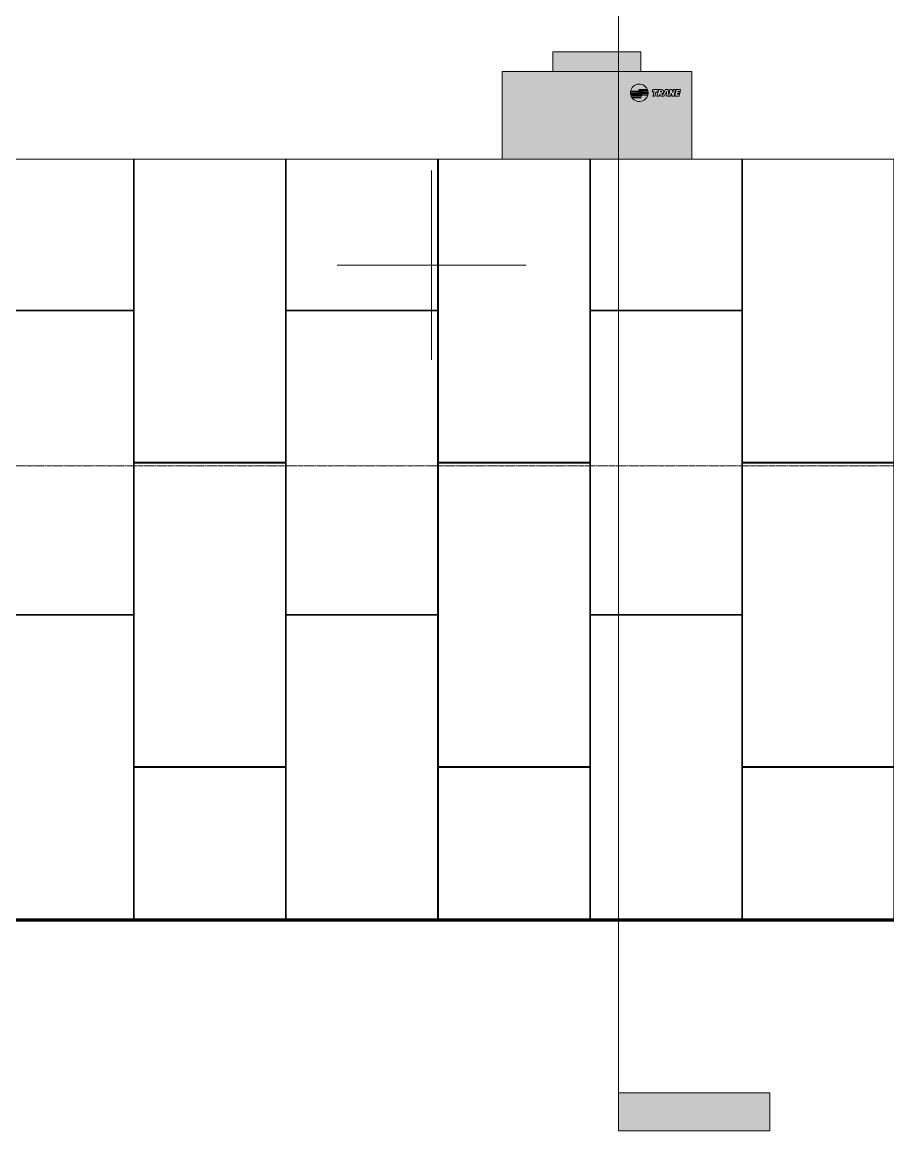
# Model space of a CAD drawing. Header units: inches. Extents: x 20426 to 92531, y -195 to 750.
# Drawn here: x 24409.8 to 24684.4, y -66.8 to 284.7 of the extents above; entities that cross this region are included whole.
import ezdxf

# ---------------------------------------------------------------- set-up
doc = ezdxf.new("R2010")
doc.units = ezdxf.units.IN
doc.header["$MEASUREMENT"] = 0
doc.linetypes.add('Grid Line 1_2_', pattern=[0.875, 0.5, -0.125, 0.125, -0.125])
for name, color, linetype, lineweight in [('A-FLOR-LEVL', 51, 'Continuous', 9), ('A-WALL-PATT', 111, 'Continuous', 13), ('C-TOPO', 7, 'Continuous', 9), ('G-ANNO-SYMB', 111, 'Continuous', 9), ('G-IMPT', 8, 'Continuous', 9), ('L-SITE-WALL', 31, 'Continuous', 13), ('M-EQPM', 50, 'Continuous', 9), ('M-HVAC-DUCT-CNTR', 70, 'Continuous', 9)]:
    doc.layers.add(name, color=color, linetype=linetype, lineweight=lineweight)

# ---------------------------------------------------------------- blocks, each defined once
blk = doc.blocks.new('Trane - 20-75 Ton Packaged Ind Rooftop DX Cooling Only and Extended Casing TAG_SXHLF20_ 0210035350 - PL_AS_HF001102-e2b63efd-16e1-40f1-8521-6466c1d8891c_dwg_Trane-SXHLF20-700801-Elevation - South')
at = {"layer": 'G-IMPT'}
for points in [[(22648.86, 269), (22662.79, 269), (22662.79, 275.2), (22634.8, 275.2), (22634.8, 269), (22647.5, 269)], [(22678.89, 241.25), (22678.89, 269), (22618.74, 269), (22618.74, 241.25), (22631.58, 241.25)]]:
    blk.add_hatch(color=256, dxfattribs=at).paths.add_polyline_path(points, flags=0)
for p, q in [((22634.8, 275.2), (22634.8, 269)), ((22662.79, 275.2), (22634.8, 275.2)), ((22662.79, 269), (22662.79, 275.2)), ((22618.74, 269), (22678.89, 269)), ((22618.74, 269), (22618.74, 241.25)), ((22678.89, 241.25), (22678.89, 269))]:
    blk.add_line(p, q, dxfattribs=at)
blk = doc.blocks.new('Trane - 20-75 Ton Packaged Ind Rooftop DX Cooling Only and Extended Casing TAG_SXHLF20_ 0210035350 - PL_AS_HF001102-e2b63efd-16e1-40f1-8521-6466c1d8891c_dwg_TRANEBIMLOGO-700802-Elevation - South')
at = {"layer": 'G-IMPT', "flags": 128}
for points in [[(22663.25, 262.38), (22659.51, 262.44), (22663.29, 262.51)], [(22663.15, 262.02), (22659.51, 262.08), (22663.18, 262.15)], [(22663.36, 262.74), (22659.55, 262.8), (22663.41, 262.87)], [(22663.04, 261.66), (22659.55, 261.72), (22663.07, 261.79)], [(22662.93, 261.31), (22659.65, 261.36), (22662.96, 261.42)], [(22662.82, 260.95), (22659.8, 261), (22662.85, 261.06)], [(22662.71, 260.6), (22660.02, 260.64), (22662.74, 260.69)], [(22668.33, 263.28), (22666.59, 263.28), (22666.39, 262.62), (22666.93, 262.62), (22666.52, 261.24), (22667.24, 261.24), (22667.65, 262.62), (22668.13, 262.62)], [(22670.58, 262.06), (22670.86, 262.65), (22670.93, 262.06)], [(22674.52, 262.71), (22675.24, 262.71), (22675.36, 263.28), (22673.92, 263.28), (22673.5, 261.24), (22674.94, 261.24), (22675.06, 261.82), (22674.34, 261.82), (22674.37, 261.99), (22675.09, 261.99), (22675.21, 262.54), (22674.49, 262.54)]]:
    blk.add_lwpolyline(points, close=True, dxfattribs=at)
for points in [[(22664.92, 261.49), (22661.54, 261.54), (22664.95, 261.6)], [(22665, 261.85), (22661.65, 261.9), (22665.01, 261.96)], [(22665.03, 262.21), (22661.76, 262.26), (22665.03, 262.32)], [(22665.01, 262.57), (22661.87, 262.62), (22665, 262.68)], [(22664.95, 262.93), (22661.98, 262.98), (22664.92, 263.04)], [(22664.83, 263.29), (22662.09, 263.34), (22664.79, 263.39)], [(22669.34, 263.28), (22668.44, 263.28), (22667.85, 261.24), (22668.57, 261.24), (22668.76, 261.88), (22669.05, 261.24), (22670.19, 261.24), (22670.36, 261.6), (22670.99, 261.6), (22671.03, 261.24), (22672.22, 261.24), (22672.4, 262.14)], [(22669.22, 262.52), (22668.94, 262.52), (22669, 262.76), (22669.22, 262.76)], [(22672.92, 262.32), (22672.64, 263.28), (22671.98, 263.28), (22671.6, 261.49), (22671.38, 263.28), (22670.54, 263.28), (22669.67, 261.46), (22669.39, 262.07)], [(22672.4, 262.14), (22672.7, 261.24), (22673.36, 261.24), (22673.78, 263.28), (22673.12, 263.28), (22672.92, 262.32)]]:
    blk.add_lwpolyline(points, dxfattribs=at)
at = {"layer": 'G-IMPT'}
for centre, radius, start, end in [((22662.26, 262.26), 2.78, 23.8503, 343.6974), ((22662.26, 262.26), 2.78, 16.1382, 21.7272), ((22662.26, 262.26), 2.78, 8.5928, 13.9331), ((22662.26, 262.26), 2.78, 346.231, 351.3272), ((22662.26, 262.26), 2.78, 1.1784, 6.313), ((22662.26, 262.26), 2.78, 353.7671, 358.8216), ((22669.22, 262.64), 0.12, 269.7144, 90.2865), ((22669.39, 262.68), 0.607, 269.4909, 95.3376)]:
    blk.add_arc(centre, radius, start, end, dxfattribs=at)
blk = doc.blocks.new('Trane - 20-75 Ton Packaged Ind Rooftop DX Cooling Only and Extended Casing TAG_SXHLF20_ 0210035350 - PL_AS_HF001102-e2b63efd-16e1-40f1-8521-6466c1d8891c_dwg-700800-Elevation - South')
for name in ['Trane - 20-75 Ton Packaged Ind Rooftop DX Cooling Only and Extended Casing TAG_SXHLF20_ 0210035350 - PL_AS_HF001102-e2b63efd-16e1-40f1-8521-6466c1d8891c_dwg_Trane-SXHLF20-700801-Elevation - South', 'Trane - 20-75 Ton Packaged Ind Rooftop DX Cooling Only and Extended Casing TAG_SXHLF20_ 0210035350 - PL_AS_HF001102-e2b63efd-16e1-40f1-8521-6466c1d8891c_dwg_TRANEBIMLOGO-700802-Elevation - South']:
    blk.add_blockref(name, (0, 0))
blk = doc.blocks.new('Trane - 20-75 Ton Packaged Ind Rooftop DX Cooling Only and Extended Casing TAG_SXHLF20_ 0210035350 - SXHLF20-700809-Elevation - South')
blk.add_blockref('Trane - 20-75 Ton Packaged Ind Rooftop DX Cooling Only and Extended Casing TAG_SXHLF20_ 0210035350 - PL_AS_HF001102-e2b63efd-16e1-40f1-8521-6466c1d8891c_dwg-700800-Elevation - South', (0, 0))
blk = doc.blocks.new('Section - 3_32_ x 3_8_-18514-Elevation - South')
at = {"layer": 'G-ANNO-SYMB'}
blk.add_hatch(color=256, dxfattribs=at).paths.add_polyline_path([(25438.9, -54.82), (25390.9, -54.82), (25390.9, -66.82), (25438.9, -66.82)], flags=0)
for p, q in [((25390.9, -66.82), (25390.9, -54.82)), ((25390.9, -54.82), (25438.9, -54.82)), ((25438.9, -54.82), (25438.9, -66.82)), ((25438.9, -66.82), (25390.9, -66.82))]:
    blk.add_line(p, q, dxfattribs=at)

msp = doc.modelspace()

# ---------------------------------------------------------------- hatches: boundary and pattern name
at = {"layer": 'A-WALL-PATT', "lineweight": 9}
h = msp.add_hatch(dxfattribs=at)
h.set_pattern_fill('FP_9', color=256, style=0, pattern_type=2)
h.set_pattern_definition([(0, (24107.46, 0.25), (-193, 193), [48, -145]), (90, (24107.46, 0.25), (-193, 1e-14), [96.25, -96.75]), (180, (24155.46, 96.5), (-193, 193), [48, -145]), (90, (24155.46, 0.25), (-193, 1e-14), [96.25, -96.75]), (180, (24155.46, 96.75), (-193, 193), [48, -145]), (90, (24155.46, 96.75), (-193, 1e-14), [96.25, -96.75]), (0, (24107.46, 193), (-193, 193), [48, -145]), (90, (24107.46, 96.75), (-193, 1e-14), [96.25, -96.75]), (0, (24155.71, 48.25), (-193, 193), [48, -145]), (90, (24155.71, 0), (-193, 1e-14), [48.25, -144.75]), (90, (24203.71, 0), (-193, 1e-14), [48.25, -144.75]), (0, (24155.71, 144.75), (-193, 193), [48, -145]), (90, (24155.71, 48.5), (-193, 1e-14), [96.25, -96.75]), (180, (24203.71, 48.5), (-193, 193), [48, -145]), (90, (24203.71, 48.5), (-193, 1e-14), [96.25, -96.75]), (90, (24155.71, 145), (-193, 1e-14), [48, -145]), (180, (24203.71, 145), (-193, 193), [48, -145]), (90, (24203.71, 145), (-193, 1e-14), [48, -145]), (0, (24203.96, 0.25), (-193, 193), [48, -145]), (90, (24203.96, 0.25), (-193, 1e-14), [96.25, -96.75]), (180, (24251.96, 96.5), (-193, 193), [48, -145]), (90, (24251.96, 0.25), (-193, 1e-14), [96.25, -96.75]), (180, (24251.96, 96.75), (-193, 193), [48, -145]), (90, (24251.96, 96.75), (-193, 1e-14), [96.25, -96.75]), (180, (24251.96, 193), (-193, 193), [48, -145]), (90, (24203.96, 96.75), (-193, 1e-14), [96.25, -96.75]), (0, (24252.21, 48.25), (-193, 193), [48, -145]), (90, (24252.21, 0), (-193, 1e-14), [48.25, -144.75]), (90, (24300.21, 0), (-193, 1e-14), [48.25, -144.75]), (0, (24252.21, 144.75), (-193, 193), [48, -145]), (90, (24252.21, 48.5), (-193, 1e-14), [96.25, -96.75]), (180, (24300.21, 48.5), (-193, 193), [48, -145]), (90, (24300.21, 48.5), (-193, 1e-14), [96.25, -96.75]), (90, (24252.21, 145), (-193, 1e-14), [48, -145]), (180, (24300.21, 145), (-193, 193), [48, -145]), (90, (24300.21, 145), (-193, 1e-14), [48, -145])])
h.paths.add_polyline_path([(24753.34, 0), (24753.34, 150.52), (24742.21, 150.52), (24742.21, 155.33), (24753.34, 155.33), (24753.34, 241.25), (24002.84, 241.25), (24002.84, 145), (24402.09, 145), (24402.09, 0), (24713.13, 0)], flags=0)
h.paths.add_polyline_path([(24740.46, 141.78), (24738.96, 141.78), (24738.96, 150.95), (24740.46, 150.95), (24740.46, 142.03)], flags=0)

# ---------------------------------------------------------------- linework, layer by layer
at = {"layer": 'A-FLOR-LEVL', "linetype": 'Grid Line 1_2_'}
for p, q in [((23922.49, 144), (28374.34, 144)), ((23922.49, 0), (28374.34, 0))]:
    msp.add_line(p, q, dxfattribs=at)
at = {"layer": 'C-TOPO', "lineweight": 70}
msp.add_line((25086.72, 0), (23883.74, 0), dxfattribs=at)
at = {"layer": 'C-TOPO'}
msp.add_line((23883.74, 0), (25086.72, 0), dxfattribs=at)
at = {"layer": 'G-ANNO-SYMB'}
msp.add_line((24599.03, 673.16), (24599.03, -54.82), dxfattribs=at)
at = {"layer": 'L-SITE-WALL'}
msp.add_line((24753.34, 241.25), (24002.84, 241.25), dxfattribs=at)
at = {"layer": 'M-HVAC-DUCT-CNTR'}
for p, q in [((24539.71, 177.64), (24539.71, 237.64)), ((24509.71, 207.64), (24569.71, 207.64))]:
    msp.add_line(p, q, dxfattribs=at)

# ---------------------------------------------------------------- block references
at = {"layer": 'G-ANNO-SYMB'}
msp.add_blockref('Section - 3_32_ x 3_8_-18514-Elevation - South', (-791.87, 0), dxfattribs=at)
at = {"layer": 'M-EQPM'}
msp.add_blockref('Trane - 20-75 Ton Packaged Ind Rooftop DX Cooling Only and Extended Casing TAG_SXHLF20_ 0210035350 - SXHLF20-700809-Elevation - South', (1943.32, 0), dxfattribs=at)

doc.saveas('drawing.dxf')
